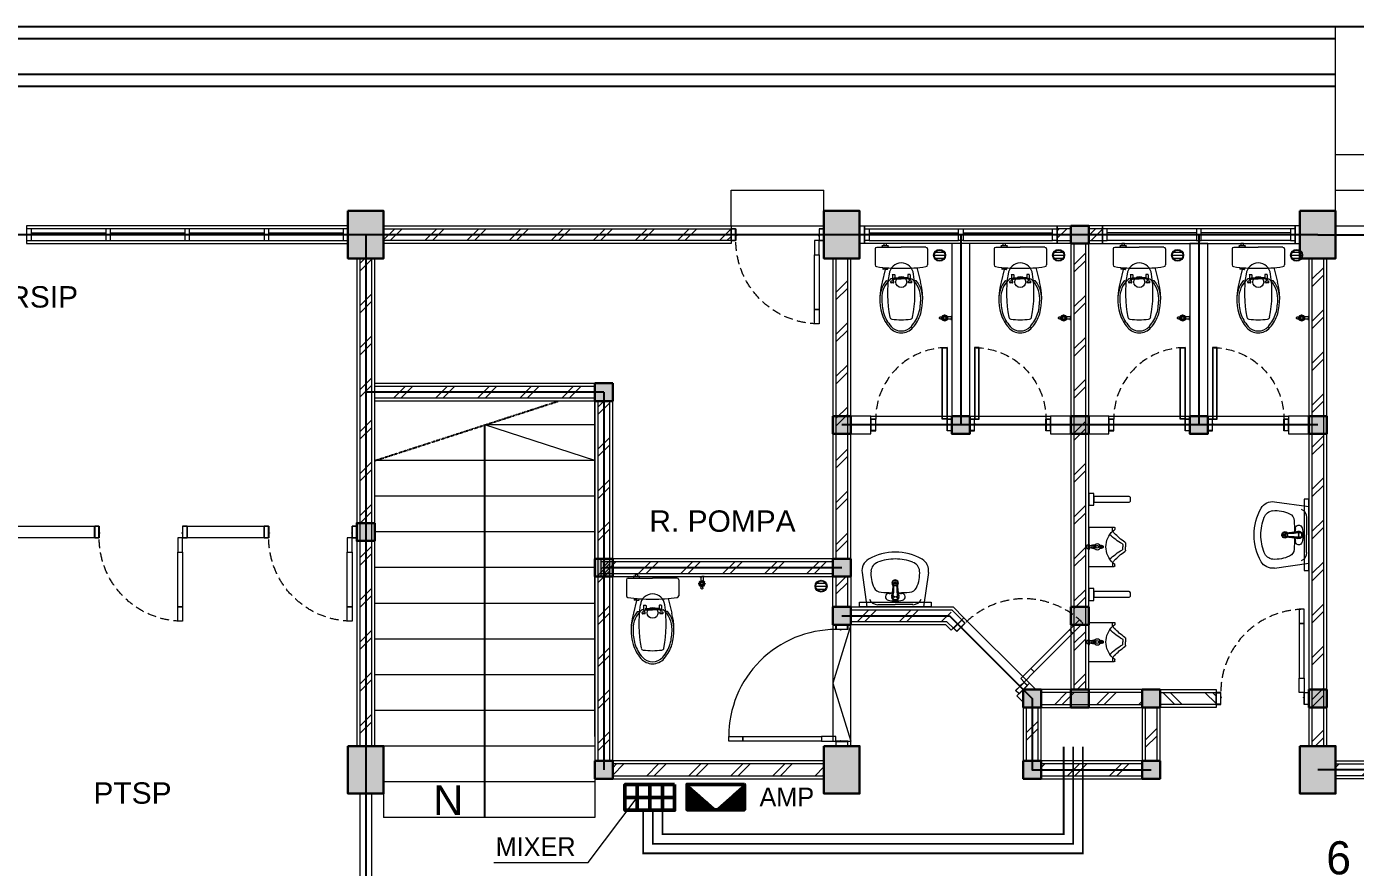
# Model space of a CAD drawing. Header units: millimetres. Extents: x -11 to 37583, y -101 to 28664.
# Drawn here: x 5888 to 8121, y 20742 to 22156 of the extents above; entities that cross this region are included whole.
import ezdxf
from ezdxf.enums import TextEntityAlignment as Align

# ---------------------------------------------------------------- set-up
doc = ezdxf.new("R2010")
doc.units = ezdxf.units.MM
for name, pattern in [('DASHDOT', [1, 0.5, -0.25, 0, -0.25]), ('DASHED', [0.75, 0.5, -0.25]), ('HIDDEN', [0.375, 0.25, -0.125])]:
    doc.linetypes.add(name, pattern=pattern)
for name, color, linetype, lineweight in [('ars', 11, 'Continuous', 5), ('dinding', 5, 'Continuous', 15), ('HACH', 252, 'Continuous', 0), ('kabel', 1, 'Continuous', 50), ('KOLOM', 1, 'Continuous', 30), ('kus', 63, 'Continuous', 15), ('KUSEN', 30, 'Continuous', 15), ('lan', 7, 'Continuous', 15), ('not', 7, 'Continuous', 20), ('Notasi', 2, 'Continuous', 20), ('PARTISI', 190, 'Continuous', 9), ('SANITAIR', 4, 'Continuous', 5), ('sol kol', 8, 'Continuous', 0)]:
    doc.layers.add(name, color=color, linetype=linetype, lineweight=lineweight)
doc.layers.add('as', color=1, linetype='Continuous', plot=False)
doc.layers.add('D2', color=3, linetype='Continuous')
doc.styles.get("Standard").update_dxf_attribs({"font": 'arial.ttf'})
doc.styles.add('style2', font='verdana.ttf')
pattern_1 = [(45, (6758.166, 18955.88), (-35.35534, 35.35534), []), (45, (6770.666, 18955.88), (-35.35534, 35.35534), [])]

# ---------------------------------------------------------------- blocks, each defined once
blk = doc.blocks.new('K1')
at = {"layer": 'KOLOM'}
blk.add_lwpolyline([(0.2, 0.15), (-0.2, 0.15), (-0.2, -0.15), (0.2, -0.15), (0.2, 0.15)], dxfattribs=at)
blk = doc.blocks.new('P 70')
at = {"linetype": 'HIDDEN', "ltscale": 0.3}
blk.add_lwpolyline([(-0.74, 0.1, -0.414214), (-0.04, 0.8, -1.303225)], format="xyb", dxfattribs=at)
for points in [[(-0.04, 0.8), (-0.08, 0.8), (-0.08, 0.68), (-0.04, 0.68)], [(-0.04, 0.68), (-0.08, 0.68), (-0.08, 0.22), (-0.04, 0.22)], [(-0.04, 0.1), (-0.08, 0.1), (-0.08, 0.22), (-0.04, 0.22)], [(-0.735, 0.06), (-0.74, 0.06), (-0.74, 0.061), (-0.74, 0.1), (-0.78, 0.1), (-0.78, 0), (-0.74, 0), (-0.74, 0.056), (-0.735, 0.058)], [(-0.742, 0.002), (-0.778, 0.002), (-0.778, 0.098), (-0.742, 0.098)], [(-0.045, 0.06), (-0.04, 0.06), (-0.04, 0.061), (-0.04, 0.1), (0, 0.1), (0, 0), (-0.04, 0), (-0.04, 0.056), (-0.045, 0.058)], [(-0.038, 0.002), (-0.002, 0.002), (-0.002, 0.098), (-0.038, 0.098)]]:
    blk.add_lwpolyline(points, close=True)
blk = doc.blocks.new('KP')
at = {"layer": 'KOLOM'}
blk.add_lwpolyline([(0.075, -0.075), (-0.075, -0.075), (-0.075, 0.075), (0.075, 0.075), (0.075, -0.075)], dxfattribs=at)
blk = doc.blocks.new('washtafel L237 a')
for p, q in [((-0.279, -0.289), (-0.238, 0)), ((-0.238, 0), (0, 0)), ((0.238, 0), (0, 0)), ((0.279, -0.289), (0.238, 0)), ((-0.148, -0.019), (0, -0.019)), ((0.148, -0.019), (0, -0.019)), ((0, -0.193), (-0.007, -0.193)), ((0, -0.202), (-0.007, -0.202)), ((0, -0.179), (-0.006, -0.179)), ((0, -0.179), (0.006, -0.179)), ((0, -0.193), (0.007, -0.193)), ((0, -0.202), (0.007, -0.202))]:
    blk.add_line(p, q)
for centre, radius in [((-0.011, -0.085), 0.00488), ((0, -0.043), 0.00695), ((0, -0.043), 0.00529), ((0.011, -0.085), 0.00488)]:
    blk.add_circle(centre, radius)
for centre, radius, start, end in [((-0.148, -0.093), 0.0742, 90.0661, 157.5039), ((-0.055, -0.085), 0.0285, 98.132, 275.8135), ((-0.002, -0.336), 0.286, 89.6669, 101.6651), ((0, -0.084), 0.0312, 89.6915, 225.3566), ((-0.528, -0.216), 0.513, 2.5647, 13.8912), ((0, -0.084), 0.0231, 89.5833, 212.8124), ((-0.04, -0.126), 0.0267, 4.6349, 46.9394), ((-0.045, -0.113), 0.03, 5.694, 32.8124), ((-0.623, -0.171), 0.611, 359.8012, 5.694), ((0.002, -0.336), 0.286, 78.3349, 90.3331), ((0, -0.084), 0.0312, 314.6434, 90.3085), ((0, -0.084), 0.0231, 327.1876, 90.4167), ((0.623, -0.171), 0.611, 174.306, 180.1988), ((0.04, -0.126), 0.0267, 133.0606, 175.3651), ((0.045, -0.113), 0.03, 147.1876, 174.306), ((0.528, -0.216), 0.513, 166.1088, 177.4353), ((0.055, -0.085), 0.0285, 264.1865, 81.868), ((0.148, -0.093), 0.0742, 22.4961, 89.9339), ((0.068, -0.281), 0.273, 154.0541, 184.6243), ((-0.117, -0.191), 0.0678, 92.544, 154.459), ((0.012, -2.103), 1.984, 91.1939, 93.8059), ((-0.049, -0.147), 0.0337, 40.1188, 95.4553), ((0.001, -0.2), 0.0272, 129.5111, 54.4666), ((0.001, -0.2), 0.0234, 136.8784, 48.8129), ((-0.007, -0.184), 0.009, 183.4751, 270), ((-0.007, -0.193), 0.009, 182.5647, 270), ((-0.006, -0.173), 0.006, 179.8012, 270), ((0.001, -0.2), 0.0119, 184.4951, 2.4242), ((0.006, -0.173), 0.006, 270, 0.1988), ((0.007, -0.184), 0.009, 270, 356.5249), ((0.007, -0.193), 0.009, 270, 357.4353), ((0.049, -0.147), 0.0337, 84.5447, 139.8812), ((-0.012, -2.103), 1.984, 86.1941, 88.8061), ((0.117, -0.191), 0.0678, 25.541, 87.456), ((-0.068, -0.281), 0.273, 355.3757, 25.9459), ((-0.17, -0.305), 0.11, 171.786, 240.1395), ((-0.119, -0.294), 0.0858, 186.0548, 250.1625), ((0.119, -0.294), 0.0858, 289.8375, 353.9452), ((0.17, -0.305), 0.11, 299.8605, 8.214), ((-0.003, -0.017), 0.443, 239.9631, 270.4171), ((-0.001, 0.003), 0.406, 248.7209, 270.1375), ((0.001, 0.003), 0.406, 269.8625, 291.2791), ((0.003, -0.017), 0.443, 269.5829, 300.0369)]:
    blk.add_arc(centre, radius, start, end)
blk = doc.blocks.new('URINOIR ATAS')
for p, q in [((-0.027, 0.31), (0, 0.31)), ((-0.02, 0.286), (0, 0.286)), ((0.027, 0.31), (0, 0.31)), ((0.02, 0.286), (0, 0.286)), ((-0.165, 0), (-0.165, 0.215)), ((-0.16, 0.22), (-0.147, 0.22)), ((-0.133, 0.201), (-0.16, 0.201)), ((-0.133, 0.201), (-0.143, 0.218)), ((-0.012, 0.117), (0.011, 0.117)), ((-0.009, 0.112), (-0.009, 0.107)), ((-0.007, 0.113), (0.008, 0.113)), ((-0.003, 0.117), (-0.003, 0.113)), ((0.003, 0.117), (0.003, 0.113)), ((0.009, 0.112), (0.009, 0.107)), ((0.133, 0.201), (0.143, 0.218)), ((0.133, 0.201), (0.16, 0.201)), ((0.16, 0.22), (0.147, 0.22)), ((0.165, 0), (0.165, 0.215)), ((-0.165, 0), (0, 0)), ((-0.009, 0.01), (-0.026, 0)), ((-0.013, -0.017), (-0.013, 0)), ((-0.011, 0.107), (0.011, 0.107)), ((-0.011, 0.097), (0.011, 0.097)), ((-0.009, 0.01), (0.011, 0.01)), ((0.165, 0), (0, 0)), ((0.011, 0.01), (0.026, 0)), ((0.013, 0), (0.013, -0.017)), ((0.013, -0.017), (-0.013, -0.017))]:
    blk.add_line(p, q)
for points in [[(-0.011, 0.107, 0.164804), (-0.012, 0.107, 0.105758), (-0.013, 0.106, 0.068984), (-0.014, 0.104, 0.055178), (-0.014, 0.102, 0.055178), (-0.014, 0.1, 0.068984), (-0.013, 0.099, 0.105758), (-0.012, 0.098, 0.164804), (-0.011, 0.097, 0.164804), (-0.01, 0.098, 0.105758), (-0.009, 0.099, 0.068984), (-0.009, 0.1, 0.055178), (-0.009, 0.102, 0.055178), (-0.009, 0.104, 0.068984), (-0.009, 0.106, 0.105758), (-0.01, 0.107, 0.164804)], [(0, 0.097, 0.070821), (0.003, 0.098, 0.082428), (0.005, 0.099, 0.106823), (0.007, 0.101, 0.13413), (0.007, 0.102, 0.13413), (0.007, 0.104, 0.106823), (0.005, 0.106, 0.082428), (0.003, 0.107, 0.070821), (0, 0.107, 0.070821), (-0.003, 0.107, 0.082428), (-0.005, 0.106, 0.106823), (-0.007, 0.104, 0.13413), (-0.007, 0.102, 0.13413), (-0.007, 0.101, 0.106823), (-0.005, 0.099, 0.082428), (-0.003, 0.098, 0.070821)], [(0.011, 0.107, 0.164804), (0.01, 0.107, 0.105758), (0.009, 0.106, 0.068984), (0.009, 0.104, 0.055178), (0.008, 0.102, 0.055178), (0.009, 0.1, 0.068984), (0.009, 0.099, 0.105758), (0.01, 0.098, 0.164804), (0.011, 0.097, 0.164804), (0.012, 0.098, 0.105758), (0.013, 0.099, 0.068984), (0.013, 0.1, 0.055178), (0.014, 0.102, 0.055178), (0.014, 0.104, 0.068984), (0.013, 0.106, 0.105758), (0.012, 0.107, 0.164804)]]:
    blk.add_lwpolyline(points, format="xyb", close=True)
blk.add_lwpolyline([(0.007, 0.061), (0.013, 0.072), (0.007, 0.082), (-0.006, 0.082), (-0.012, 0.072), (-0.006, 0.061)], close=True)
for centre, radius in [((0, 0.072), 0.025), ((0, 0.032), 0.0106), ((0, 0.032), 0.00723)]:
    blk.add_circle(centre, radius)
for centre, radius, start, end in [((-0.614, 0.718), 0.709, 314.7654, 324.2179), ((-0.477, 0.536), 0.518, 315.9836, 330.7336), ((-0.027, 0.295), 0.0148, 90, 144.2179), ((-0.02, 0.28), 0.00593, 90, 150.7336), ((0.02, 0.28), 0.00593, 29.2664, 90), ((0.477, 0.536), 0.518, 209.2664, 224.0164), ((0.027, 0.295), 0.0148, 35.7821, 90), ((0.614, 0.718), 0.709, 215.7821, 225.2346), ((-0.16, 0.215), 0.005, 90, 180), ((-0.16, 0.196), 0.005, 90, 180), ((-0.147, 0.215), 0.005, 30.5859, 90), ((-0.151, 0.256), 0.055, 287.3602, 311.4179), ((0.001, 0.332), 0.187, 224.1477, 269.6422), ((0, 0.106), 0.0162, 43.0169, 136.9831), ((-0.007, 0.112), 0.00119, 90, 180), ((-0.001, 0.332), 0.187, 270.3578, 315.8523), ((0.008, 0.112), 0.00119, 0, 90), ((0.151, 0.256), 0.055, 228.5821, 252.6398), ((0.147, 0.215), 0.005, 90, 149.4141), ((0.16, 0.215), 0.005, 0, 90), ((0.16, 0.196), 0.005, 0, 90), ((0.12, 0.057), 0.137, 181.3482, 199.9236), ((-0.19, 0.062), 0.208, 345.4703, 357.6692)]:
    blk.add_arc(centre, radius, start, end)
blk = doc.blocks.new('P 60')
at = {"linetype": 'HIDDEN', "ltscale": 0.3}
blk.add_lwpolyline([(-0.64, 0.1, -0.414214), (-0.04, 0.7, -1.303225)], format="xyb", dxfattribs=at)
for points in [[(-0.04, 0.7), (-0.04, 0.1), (-0.08, 0.1), (-0.08, 0.7)], [(-0.042, 0.698), (-0.042, 0.102), (-0.078, 0.102), (-0.078, 0.698)], [(-0.635, 0.06), (-0.64, 0.06), (-0.64, 0.061), (-0.64, 0.1), (-0.68, 0.1), (-0.68, 0), (-0.64, 0), (-0.64, 0.056), (-0.635, 0.058)], [(-0.642, 0.002), (-0.678, 0.002), (-0.678, 0.098), (-0.642, 0.098)], [(-0.045, 0.06), (-0.04, 0.06), (-0.04, 0.061), (-0.04, 0.1), (0, 0.1), (0, 0), (-0.04, 0), (-0.04, 0.056), (-0.045, 0.058)], [(-0.038, 0.002), (-0.002, 0.002), (-0.002, 0.098), (-0.038, 0.098)]]:
    blk.add_lwpolyline(points, close=True)
blk = doc.blocks.new('KRAN ATAS')
for p, q in [((-0.019, 0.001), (-0.019, 0)), ((-0.019, 0), (0, 0)), ((-0.018, 0.002), (0, 0.002)), ((-0.009, 0.006), (-0.009, 0.04)), ((0.018, 0.002), (0, 0.002)), ((0.019, 0), (0, 0)), ((0.009, 0.006), (0.009, 0.04)), ((0.019, 0.001), (0.019, 0))]:
    blk.add_line(p, q)
for centre, radius, start, end in [((-0.021, 0.06), 0.0057, 92.509, 270.0343), ((-0.02, 0.06), 0.0057, 105.45, 257.2407), ((0, 0.06), 0.0223, 89.786, 270.2141), ((-0.015, 0.075), 0.0057, 47.464, 224.6597), ((-0.015, 0.074), 0.0057, 60.3207, 212.5415), ((-0.014, 0.046), 0.0057, 154.4974, 295.7282), ((-0.015, 0.045), 0.0057, 142.579, 307.6346), ((-0.018, 0.001), 0.0005, 90, 180), ((0, 0.06), 0.0162, 89.7094, 270.2949), ((-0.013, 0.006), 0.004, 270, 0), ((-0.041, 0.09), 0.0331, 343.1048, 7.2203), ((0, 0.06), 0.0102, 89.532, 270.4679), ((0, 0.096), 0.00865, 90, 191.4881), ((0, 0.08), 0.0057, 89.095, 165.324), ((0, 0.079), 0.0057, 89.095, 152.5938), ((0, 0.041), 0.0057, 205.9652, 266.0615), ((0, 0.04), 0.0057, 191.86, 266.0615), ((0, 0.096), 0.00865, 348.5119, 90), ((0, 0.08), 0.0057, 14.676, 90.905), ((0, 0.079), 0.0057, 27.4062, 90.905), ((0, 0.06), 0.0223, 269.7859, 90.214), ((0, 0.06), 0.0162, 269.7051, 90.2906), ((0, 0.06), 0.0102, 269.5321, 90.468), ((0, 0.04), 0.0057, 273.9385, 348.14), ((0, 0.041), 0.0057, 273.9385, 334.0348), ((0.041, 0.09), 0.0331, 172.7797, 196.8952), ((0.013, 0.006), 0.004, 180, 270), ((0.015, 0.045), 0.0057, 232.3654, 37.421), ((0.015, 0.075), 0.0057, 315.3403, 132.536), ((0.015, 0.074), 0.0057, 327.4585, 119.6793), ((0.014, 0.046), 0.0057, 244.2718, 25.5026), ((0.018, 0.001), 0.0005, 0, 90), ((0.021, 0.06), 0.0057, 269.9657, 87.491), ((0.02, 0.06), 0.0057, 282.7593, 74.55)]:
    blk.add_arc(centre, radius, start, end)
blk = doc.blocks.new('CLOSET ATAS')
for p, q in [((0, 0.207), (0, 0)), ((0.014, 0.22), (0.148, 0.22)), ((0.171, 0.13), (0.294, 0.161)), ((0.282, 0.125), (0.282, 0.107)), ((0, -0.206), (0, 0)), ((0.228, 0.073), (0.228, 0.058)), ((0.231, 0.075), (0.273, 0.075)), ((0.231, 0.055), (0.256, 0.055)), ((0.256, 0.055), (0.259, 0.063)), ((0.256, 0.055), (0.256, 0)), ((0.256, -0.055), (0.256, 0)), ((0.259, 0.063), (0.273, 0.063)), ((0.266, 0.075), (0.266, 0.088)), ((0.266, 0.063), (0.266, 0)), ((0.266, -0.063), (0.266, 0)), ((0.273, 0.075), (0.273, 0.063)), ((0.285, 0.085), (0.285, 0.065)), ((0.296, 0.088), (0.288, 0.088)), ((0.296, 0.062), (0.288, 0.062)), ((0.299, 0.085), (0.299, 0.065)), ((-0.013, -0.107), (-0.013, -0.164)), ((0.228, -0.073), (0.228, -0.058)), ((0.231, -0.055), (0.256, -0.055)), ((0.231, -0.075), (0.273, -0.075)), ((0.256, -0.055), (0.259, -0.063)), ((0.259, -0.063), (0.273, -0.063)), ((0.266, -0.075), (0.266, -0.088)), ((0.273, -0.075), (0.273, -0.063)), ((0.282, -0.125), (0.282, -0.107)), ((0.285, -0.065), (0.285, -0.085)), ((0.296, -0.062), (0.288, -0.062)), ((0.296, -0.088), (0.288, -0.088)), ((0.299, -0.065), (0.299, -0.085)), ((-0.013, -0.124), (-0.031, -0.124)), ((-0.031, -0.124), (-0.031, -0.146)), ((-0.031, -0.146), (-0.013, -0.146)), ((0.014, -0.22), (0.148, -0.22)), ((0.171, -0.138), (0.185, -0.138)), ((0.173, -0.116), (0.185, -0.116)), ((0.173, -0.151), (0.173, -0.138)), ((0.175, -0.154), (0.182, -0.154)), ((0.184, -0.138), (0.184, -0.151)), ((0.188, -0.119), (0.188, -0.136)), ((0.188, -0.134), (0.294, -0.161))]:
    blk.add_line(p, q)
blk.add_circle((0.292, 0), 0.046)
for centre, radius, start, end in [((0.014, 0.207), 0.0135, 90, 180), ((0.148, 0.205), 0.015, 8.087, 90), ((-1.27, 0.004), 1.447, 359.8599, 8.087), ((0.385, -0.951), 1.066, 79.0461, 98.6197), ((0.429, -0.051), 0.215, 89.4826, 138.7405), ((0.287, 0.125), 0.005, 128.7411, 180), ((0.429, -0.051), 0.231, 89.4826, 128.7411), ((0.431, -0.32), 0.5, 75.2789, 105.8515), ((0.431, -0.32), 0.484, 75.2789, 90), ((0.465, -0.141), 0.302, 48.5371, 73.1314), ((0.465, -0.141), 0.318, 48.5371, 73.1314), ((0.235, 0), 0.103, 95.4936, 264.5064), ((-1.27, -0.004), 1.447, 351.913, 0.1401), ((0.231, 0.073), 0.00271, 90, 180), ((0.231, 0.058), 0.00271, 180, 270), ((0.271, 0.088), 0.005, 138.7405, 180), ((0.288, 0.085), 0.00307, 90, 180), ((0.288, 0.065), 0.00307, 180, 270), ((0.296, 0.085), 0.00307, 0, 90), ((0.296, 0.065), 0.00307, 270, 0), ((0.585, 0.076), 0.02, 7.8459, 81.6038), ((0.035, 0), 0.575, 352.1541, 7.8459), ((0.59, 0), 0.114, 0, 48.6581), ((0.59, 0), 0.114, 311.3419, 0), ((0.59, 0), 0.13, 0, 48.6581), ((0.59, 0), 0.13, 311.3419, 0), ((-0.016, -0.123), 0.0171, 24.4122, 79.3868), ((0.385, 0.948), 1.063, 261.358, 280.9763), ((0.231, -0.058), 0.00271, 90, 180), ((0.231, -0.073), 0.00271, 180, 270), ((0.271, -0.088), 0.005, 180, 221.2595), ((0.429, 0.051), 0.215, 221.2595, 270.5174), ((0.288, -0.065), 0.00307, 90, 180), ((0.288, -0.085), 0.00307, 180, 270), ((0.296, -0.065), 0.00307, 0, 90), ((0.296, -0.085), 0.00307, 270, 0), ((0.465, 0.141), 0.302, 286.8686, 311.4629), ((0.465, 0.141), 0.318, 286.8686, 311.4629), ((0.585, -0.076), 0.02, 278.3962, 352.1541), ((-0.016, -0.147), 0.0171, 280.6132, 335.5878), ((0.014, -0.206), 0.0135, 180, 270), ((0.148, -0.205), 0.015, 270, 351.913), ((0.175, -0.151), 0.00271, 180, 270), ((0.182, -0.151), 0.00271, 270, 0), ((0.185, -0.119), 0.00271, 0, 90), ((0.185, -0.136), 0.00271, 270, 0), ((0.287, -0.125), 0.005, 180, 231.2589), ((0.429, 0.051), 0.231, 231.2589, 270.5174), ((0.431, 0.32), 0.5, 254.1485, 284.7211), ((0.431, 0.32), 0.484, 270, 284.7211)]:
    blk.add_arc(centre, radius, start, end)
blk = doc.blocks.new('*X6')
at = {"color": 0}
for p, q in [((18.499, 19.218), (18.572, 19.218)), ((18.491, 19.193), (18.579, 19.193)), ((18.499, 19.168), (18.572, 19.168))]:
    blk.add_line(p, q, dxfattribs=at)
blk = doc.blocks.new('SFLOOR')
for radius in [0.05, 0.0442]:
    blk.add_circle((0, 0), radius)
blk.add_blockref('*X6', (-18.535, -19.193))
blk = doc.blocks.new('NOTASI RUANG')
at = {"layer": 'not'}
for height, p in [(0.26, (-0.011, 0.3)), (0.175, (-0.009, -0.017))]:
    blk.add_attdef('RUANG', text='', height=height, dxfattribs=at).set_placement(p, align=Align.MIDDLE_CENTER)
blk = doc.blocks.new('JHG')
at = {"layer": 'kabel', "color": 6, "linetype": 'Continuous', "ltscale": 200}
for p, q in [((6739.1, 22987.3), (6739.1, 23030.7)), ((6760.4, 22987.3), (6760.4, 23030.7)), ((6781.7, 22987.3), (6781.7, 23030.7)), ((6718.7, 23009), (6802.1, 23009))]:
    blk.add_line(p, q, dxfattribs=at)
blk.add_lwpolyline([(6802.1, 23030.7), (6802.1, 22987.3), (6718.7, 22987.3), (6718.7, 23030.7)], close=True, dxfattribs=at)
blk = doc.blocks.new('KHT')
at = {"layer": 'HACH', "linetype": 'ByBlock'}
h = blk.add_hatch(dxfattribs=at)
h.set_pattern_fill('ANSI31', color=6, scale=0.21294, angle=270, style=0)
h.set_pattern_definition([(315, (-44564.335732, 13596.716007), (0.018821414748, 0.018821414748), [])])
h.paths.add_polyline_path([(6825.7, 23029.7), (6825.7, 22987.3), (6873.9, 22987.3)])
at = {"layer": 'kabel', "linetype": 'Continuous', "ltscale": 200}
h = blk.add_hatch(dxfattribs=at)
h.set_pattern_fill('ANSI31', color=6, scale=0.21294, angle=270, style=0)
h.set_pattern_definition([(315, (44191.417243, -93227.79759), (0.018821414748, 0.018821414748), [])])
h.paths.add_polyline_path([(6922, 22987.3), (6873.9, 22987.3), (6922, 23029.7)])
at = {"layer": 'HACH', "linetype": 'ByBlock'}
blk.add_line((6825.7, 23029.7), (6873.9, 22987.3), dxfattribs=at)
at = {"layer": 'kabel', "color": 6, "linetype": 'Continuous', "ltscale": 200}
blk.add_lwpolyline([(6922, 23029.7), (6922, 22987.3), (6825.7, 22987.3), (6825.7, 23029.7)], close=True, dxfattribs=at)

msp = doc.modelspace()

# ---------------------------------------------------------------- hatches: boundary and pattern name
at = {"layer": 'ars'}
h = msp.add_hatch(dxfattribs=at)
h.set_pattern_fill('TEMBOK', color=256, scale=50)
h.set_pattern_definition(pattern_1)
h.paths.add_polyline_path([(6488.2, 21815.9), (7072.2, 21815.9), (7072.2, 21795.9), (6488.2, 21795.9)])
h = msp.add_hatch(dxfattribs=at)
h.set_pattern_fill('TEMBOK', color=256, scale=50)
h.set_pattern_definition([(45, (7502.166, 19855.88), (-35.3553, 35.3553), []), (45, (7514.666, 19855.88), (-35.3553, 35.3553), [])])
h.paths.add_polyline_path([(7643.2, 21815.9), (7620.2, 21815.9), (7620.2, 21795.9), (7643.2, 21795.9)])
h = msp.add_hatch(dxfattribs=at)
h.set_pattern_fill('TEMBOK', color=256, scale=50)
h.set_pattern_definition([(45, (7563.166, 19855.88), (-35.3553, 35.3553), []), (45, (7575.666, 19855.88), (-35.3553, 35.3553), [])])
h.paths.add_polyline_path([(7696.2, 21815.9), (7673.2, 21815.9), (7673.2, 21795.9), (7696.2, 21795.9)])
h = msp.add_hatch(dxfattribs=at)
h.set_pattern_fill('TEMBOK', color=256, scale=50)
h.set_pattern_definition(pattern_1)
h.paths.add_polyline_path([(7648.2, 21790.9), (7648.2, 21040.9), (7668.2, 21040.9), (7668.2, 21790.9)])
h = msp.add_hatch(dxfattribs=at)
h.set_pattern_fill('TEMBOK', color=256, scale=50)
h.set_pattern_definition(pattern_1)
h.paths.add_polyline_path([(6468.2, 20945.9), (6468.2, 21765.9), (6448.2, 21765.9), (6448.2, 20945.9)])
h = msp.add_hatch(dxfattribs=at)
h.set_pattern_fill('TEMBOK', color=256, scale=50)
h.set_pattern_definition(pattern_1)
h.paths.add_polyline_path([(7268.2, 21260.9), (7268.2, 21765.9), (7248.2, 21765.9), (7248.2, 21260.9)])
h = msp.add_hatch(dxfattribs=at)
h.set_pattern_fill('TEMBOK', color=256, scale=50)
h.set_pattern_definition(pattern_1)
h.paths.add_polyline_path([(8068.2, 20945.9), (8068.2, 21765.9), (8048.2, 21765.9), (8048.2, 20945.9)])
h = msp.add_hatch(dxfattribs=at)
h.set_pattern_fill('TEMBOK', color=256, scale=50)
h.set_pattern_definition(pattern_1)
h.paths.add_polyline_path([(6473.2, 21550.9), (6843.2, 21550.9), (6843.2, 21530.9), (6473.2, 21530.9)])
h = msp.add_hatch(dxfattribs=at)
h.set_pattern_fill('TEMBOK', color=256, scale=50)
h.set_pattern_definition([(45, (6763.166, 18955.88), (-35.3553, 35.3553), []), (45, (6775.666, 18955.88), (-35.3553, 35.3553), [])])
h.paths.add_polyline_path([(6868.2, 20920.9), (6868.2, 21525.9), (6848.2, 21525.9), (6848.2, 20920.9)])
h = msp.add_hatch(dxfattribs=at)
h.set_pattern_fill('TEMBOK', color=256, scale=50)
h.set_pattern_definition(pattern_1)
h.paths.add_polyline_path([(7243.2, 21255.9), (6853.2, 21255.9), (6853.2, 21235.9), (7243.2, 21235.9)])
h = msp.add_hatch(dxfattribs=at)
h.set_pattern_fill('TEMBOK', color=256, scale=50)
h.set_pattern_definition(pattern_1)
h.paths.add_polyline_path([(7248.2, 21230.9), (7248.2, 21179.9), (7268.2, 21179.9), (7268.2, 21230.9)])
h = msp.add_hatch(dxfattribs=at)
h.set_pattern_fill('TEMBOK', color=256, scale=50)
h.set_pattern_definition([(45, (6758.166, 19214.88), (-35.3553, 35.3553), []), (45, (6770.666, 19214.88), (-35.3553, 35.3553), [])])
h.paths.add_polyline_path([(7273.2, 21174.9), (7443.3, 21174.9), (7435, 21154.9), (7273.2, 21154.9)])
h = msp.add_hatch(dxfattribs=at)
h.set_pattern_fill('TEMBOK', color=256, scale=50)
h.set_pattern_definition(pattern_1)
h.paths.add_polyline_path([(7763.2, 21035.9), (7593.2, 21035.9), (7593.2, 21015.9), (7763.2, 21015.9)])
h = msp.add_hatch(dxfattribs=at)
h.set_pattern_fill('TEMBOK', color=256, scale=50)
h.set_pattern_definition([(135, (9063.166, 19075.88), (35.3553, 35.3553), []), (135, (9050.666, 19075.88), (35.3553, 35.3553), [])])
h.paths.add_polyline_path([(7793.2, 21035.9), (7887.2, 21035.9), (7887.2, 21015.9), (7793.2, 21015.9)])
h = msp.add_hatch(dxfattribs=at)
h.set_pattern_fill('TEMBOK', color=256, scale=50)
h.set_pattern_definition(pattern_1)
h.paths.add_polyline_path([(7568.2, 21010.9), (7568.2, 20920.9), (7588.2, 20920.9), (7588.2, 21010.9)])
h = msp.add_hatch(dxfattribs=at)
h.set_pattern_fill('TEMBOK', color=256, scale=50)
h.set_pattern_definition(pattern_1)
h.paths.add_polyline_path([(7768.2, 21010.9), (7768.2, 20920.9), (7788.2, 20920.9), (7788.2, 21010.9)])
h = msp.add_hatch(dxfattribs=at)
h.set_pattern_fill('TEMBOK', color=256, scale=50)
h.set_pattern_definition(pattern_1)
h.paths.add_polyline_path([(7228.2, 20915.9), (6873.2, 20915.9), (6873.2, 20895.9), (7228.2, 20895.9)])
h = msp.add_hatch(dxfattribs=at)
h.set_pattern_fill('TEMBOK', color=256, scale=50)
h.set_pattern_definition(pattern_1)
h.paths.add_polyline_path([(7763.2, 20915.9), (7593.2, 20915.9), (7593.2, 20895.9), (7763.2, 20895.9)])
h = msp.add_hatch(dxfattribs=at)
h.set_pattern_fill('TEMBOK', color=256, scale=50)
h.set_pattern_definition(pattern_1)
h.paths.add_polyline_path([(8628.2, 20895.9), (8088.2, 20895.9), (8088.2, 20915.9), (8628.2, 20915.9)])
at = {"layer": 'sol kol'}
for points in [[(6428.2, 21845.9), (6428.2, 21765.9), (6488.2, 21765.9), (6488.2, 21845.9)], [(7228.2, 21845.9), (7228.2, 21765.9), (7288.2, 21765.9), (7288.2, 21845.9)], [(8028.2, 21845.9), (8028.2, 21765.9), (8088.2, 21765.9), (8088.2, 21845.9)], [(7643.2, 21820.9), (7673.2, 21820.9), (7673.2, 21790.9), (7643.2, 21790.9)], [(6873.2, 21555.9), (6843.2, 21555.9), (6843.2, 21525.9), (6873.2, 21525.9)], [(7243.2, 21500.9), (7273.2, 21500.9), (7273.2, 21470.9), (7243.2, 21470.9)], [(7443.2, 21500.9), (7473.2, 21500.9), (7473.2, 21470.9), (7443.2, 21470.9)], [(7643.2, 21500.9), (7673.2, 21500.9), (7673.2, 21470.9), (7643.2, 21470.9)], [(7843.2, 21500.9), (7873.2, 21500.9), (7873.2, 21470.9), (7843.2, 21470.9)], [(8043.2, 21500.9), (8073.2, 21500.9), (8073.2, 21470.9), (8043.2, 21470.9)], [(6473.2, 21320.9), (6443.2, 21320.9), (6443.2, 21290.9), (6473.2, 21290.9)], [(6873.2, 21260.9), (6843.2, 21260.9), (6843.2, 21230.9), (6873.2, 21230.9)], [(7273.2, 21260.9), (7243.2, 21260.9), (7243.2, 21230.9), (7273.2, 21230.9)], [(7273.2, 21179.9), (7243.2, 21179.9), (7243.2, 21149.9), (7273.2, 21149.9)], [(7643.2, 21179.9), (7673.2, 21179.9), (7673.2, 21149.9), (7643.2, 21149.9)], [(7563.2, 21040.9), (7593.2, 21040.9), (7593.2, 21010.9), (7563.2, 21010.9)], [(7643.2, 21040.9), (7673.2, 21040.9), (7673.2, 21010.9), (7643.2, 21010.9)], [(7763.2, 21040.9), (7793.2, 21040.9), (7793.2, 21010.9), (7763.2, 21010.9)], [(8043.2, 21040.9), (8073.2, 21040.9), (8073.2, 21010.9), (8043.2, 21010.9)], [(6428.2, 20945.9), (6428.2, 20865.9), (6488.2, 20865.9), (6488.2, 20945.9)], [(7228.2, 20945.9), (7228.2, 20865.9), (7288.2, 20865.9), (7288.2, 20945.9)], [(8028.2, 20945.9), (8028.2, 20865.9), (8088.2, 20865.9), (8088.2, 20945.9)], [(6873.2, 20920.9), (6843.2, 20920.9), (6843.2, 20890.9), (6873.2, 20890.9)], [(7563.2, 20920.9), (7593.2, 20920.9), (7593.2, 20890.9), (7563.2, 20890.9)], [(7763.2, 20920.9), (7793.2, 20920.9), (7793.2, 20890.9), (7763.2, 20890.9)]]:
    msp.add_hatch(color=256, dxfattribs=at).paths.add_polyline_path(points)

# ---------------------------------------------------------------- linework, layer by layer
for p, q in [((4308.2, 22155.9), (9608.2, 22155.9)), ((4328.2, 22135.9), (8088.2, 22135.9)), ((4388.2, 22075.9), (8088.2, 22075.9)), ((4408.2, 22055.9), (8088.2, 22055.9)), ((6658.2, 20825.9), (6658.2, 21485.9))]:
    msp.add_line(p, q)
at = {"linetype": 'DASHDOT'}
msp.add_line((6473.2, 21425.9), (6781.5, 21525.9), dxfattribs=at)
at = {"layer": 'ars'}
for p, q in [((7273.2, 21174.9), (7443.3, 21174.9)), ((7273.2, 21154.9), (7273.2, 21174.9)), ((7459.9, 21158.3), (7443.3, 21174.9)), ((7435, 21154.9), (7273.2, 21154.9)), ((7445.8, 21144.1), (7435, 21154.9))]:
    msp.add_line(p, q, dxfattribs=at)
for points in [[(6488.2, 21815.9), (7072.2, 21815.9), (7072.2, 21795.9), (6488.2, 21795.9)], [(7643.2, 21815.9), (7620.2, 21815.9), (7620.2, 21795.9), (7643.2, 21795.9)], [(7696.2, 21815.9), (7673.2, 21815.9), (7673.2, 21795.9), (7696.2, 21795.9)], [(7648.2, 21790.9), (7648.2, 21040.9), (7668.2, 21040.9), (7668.2, 21790.9)], [(6468.2, 20945.9), (6468.2, 21765.9), (6448.2, 21765.9), (6448.2, 20945.9)], [(7268.2, 21260.9), (7268.2, 21765.9), (7248.2, 21765.9), (7248.2, 21260.9)], [(8068.2, 20945.9), (8068.2, 21765.9), (8048.2, 21765.9), (8048.2, 20945.9)], [(6473.2, 21550.9), (6843.2, 21550.9), (6843.2, 21530.9), (6473.2, 21530.9)], [(6868.2, 20920.9), (6868.2, 21525.9), (6848.2, 21525.9), (6848.2, 20920.9)], [(7681.9, 21350.9), (7681.9, 21370.9), (7673.2, 21370.9), (7673.2, 21350.9)], [(7243.2, 21255.9), (6853.2, 21255.9), (6853.2, 21235.9), (7243.2, 21235.9)], [(7248.2, 21230.9), (7248.2, 21179.9), (7268.2, 21179.9), (7268.2, 21230.9)], [(7681.9, 21190.9), (7681.9, 21210.9), (7673.2, 21210.9), (7673.2, 21190.9)], [(7763.2, 21035.9), (7593.2, 21035.9), (7593.2, 21015.9), (7763.2, 21015.9)], [(7793.2, 21035.9), (7887.2, 21035.9), (7887.2, 21015.9), (7793.2, 21015.9)], [(7568.2, 21010.9), (7568.2, 20920.9), (7588.2, 20920.9), (7588.2, 21010.9)], [(7768.2, 21010.9), (7768.2, 20920.9), (7788.2, 20920.9), (7788.2, 21010.9)], [(7228.2, 20915.9), (6873.2, 20915.9), (6873.2, 20895.9), (7228.2, 20895.9)], [(7763.2, 20915.9), (7593.2, 20915.9), (7593.2, 20895.9), (7763.2, 20895.9)], [(8628.2, 20895.9), (8088.2, 20895.9), (8088.2, 20915.9), (8628.2, 20915.9)]]:
    msp.add_lwpolyline(points, close=True, dxfattribs=at)
at = {"layer": 'as'}
for p, q in [((6858.2, 21540.9), (6458.2, 21540.9)), ((6858.2, 21540.9), (6858.2, 20905.9)), ((6858.2, 21245.9), (7258.2, 21245.9)), ((7258.2, 21164.9), (7439.2, 21164.9))]:
    msp.add_line(p, q, dxfattribs=at)
for points in [[(6458.2, 21805.9), (4658.2, 21805.9)], [(7258.2, 21805.9), (6458.2, 21805.9)], [(6458.2, 21805.9), (6458.2, 19605.9)], [(8058.2, 21805.9), (7258.2, 21805.9)], [(7458.2, 21805.9), (7458.2, 21485.9)], [(7858.2, 21805.9), (7858.2, 21485.9)], [(8058.2, 21805.9), (9258.2, 21805.9), (9258.2, 19605.9)], [(7658.2, 21485.9), (7258.2, 21485.9)], [(8058.2, 21485.9), (7658.2, 21485.9)], [(7439.2, 21164.9), (7578.2, 21025.9), (7578.2, 20905.9), (7778.2, 20905.9)], [(9258.2, 20905.9), (8058.2, 20905.9)]]:
    msp.add_lwpolyline(points, dxfattribs=at)
at = {"layer": 'D2', "color": 3, "linetype": 'DASHED', "ltscale": 50, "const_width": 3.03}
for points in [[(6924.5, 20837.8), (6924.5, 20765.4), (7663.4, 20765.4), (7663.4, 20944.8)], [(6940.7, 20837.8), (6940.7, 20781.6), (7647.2, 20781.6), (7647.2, 20944.8)], [(6956.9, 20837.8), (6956.9, 20797.8), (7631.1, 20797.8), (7631.1, 20944.8)]]:
    msp.add_lwpolyline(points, dxfattribs=at)
at = {"layer": 'dinding'}
for p, q in [((7273.2, 21179.9), (7445.4, 21179.9)), ((7273.2, 21149.9), (7273.2, 21179.9)), ((7463.5, 21161.8), (7445.4, 21179.9)), ((7433, 21149.9), (7273.2, 21149.9)), ((7442.3, 21140.6), (7433, 21149.9)), ((7442.3, 21140.6), (7463.5, 21161.8)), ((7573.8, 21051.5), (7552.6, 21030.3)), ((7584.4, 21040.9), (7573.8, 21051.5)), ((7563.2, 21019.7), (7552.6, 21030.3))]:
    msp.add_line(p, q, dxfattribs=at)
for points in [[(6488.2, 21820.9), (7072.2, 21820.9), (7072.2, 21790.9), (6488.2, 21790.9)], [(7288.2, 21820.9), (7296.2, 21820.9), (7296.2, 21790.9), (7288.2, 21790.9)], [(7620.2, 21820.9), (7643.2, 21820.9), (7643.2, 21790.9), (7620.2, 21790.9)], [(7696.2, 21820.9), (7673.2, 21820.9), (7673.2, 21790.9), (7696.2, 21790.9)], [(8028.2, 21820.9), (8020.2, 21820.9), (8020.2, 21790.9), (8028.2, 21790.9)], [(7443.2, 21790.9), (7443.2, 21500.9), (7473.2, 21500.9), (7473.2, 21790.9)], [(7643.2, 21790.9), (7643.2, 21040.9), (7673.2, 21040.9), (7673.2, 21790.9)], [(7843.2, 21790.9), (7843.2, 21500.9), (7873.2, 21500.9), (7873.2, 21790.9)], [(6473.2, 20945.9), (6473.2, 21765.9), (6443.2, 21765.9), (6443.2, 20945.9)], [(7273.2, 21260.9), (7273.2, 21765.9), (7243.2, 21765.9), (7243.2, 21260.9)], [(8073.2, 20945.9), (8073.2, 21765.9), (8043.2, 21765.9), (8043.2, 20945.9)], [(6473.2, 21555.9), (6843.2, 21555.9), (6843.2, 21525.9), (6473.2, 21525.9)], [(6873.2, 20920.9), (6873.2, 21525.9), (6843.2, 21525.9), (6843.2, 20920.9)], [(7307.2, 21500.9), (7273.2, 21500.9), (7273.2, 21470.9), (7307.2, 21470.9)], [(7643.2, 21500.9), (7609.2, 21500.9), (7609.2, 21470.9), (7643.2, 21470.9)], [(7707.2, 21500.9), (7673.2, 21500.9), (7673.2, 21470.9), (7707.2, 21470.9)], [(8043.2, 21500.9), (8009.2, 21500.9), (8009.2, 21470.9), (8043.2, 21470.9)], [(7243.2, 21260.9), (6853.2, 21260.9), (6853.2, 21230.9), (7243.2, 21230.9)], [(7273.2, 21179.9), (7243.2, 21179.9), (7243.2, 21230.9), (7273.2, 21230.9)], [(7763.2, 21040.9), (7593.2, 21040.9), (7593.2, 21010.9), (7763.2, 21010.9)], [(7793.2, 21040.9), (7887.2, 21040.9), (7887.2, 21010.9), (7793.2, 21010.9)], [(7563.2, 21010.9), (7563.2, 20920.9), (7593.2, 20920.9), (7593.2, 21010.9)], [(7763.2, 21010.9), (7763.2, 20920.9), (7793.2, 20920.9), (7793.2, 21010.9)], [(7228.2, 20920.9), (6873.2, 20920.9), (6873.2, 20890.9), (7228.2, 20890.9)], [(7763.2, 20920.9), (7593.2, 20920.9), (7593.2, 20890.9), (7763.2, 20890.9)], [(8628.2, 20890.9), (8088.2, 20890.9), (8088.2, 20920.9), (8628.2, 20920.9)]]:
    msp.add_lwpolyline(points, close=True, dxfattribs=at)
at = {"layer": 'kus'}
for p, q in [((6021.2, 21815.9), (5896.2, 21815.9)), ((6154.2, 21815.9), (6029.2, 21815.9)), ((6287.2, 21815.9), (6162.2, 21815.9)), ((6420.2, 21815.9), (6295.2, 21815.9)), ((7304.2, 21815.9), (7454.2, 21815.9)), ((7462.2, 21815.9), (7612.2, 21815.9)), ((7854.2, 21815.9), (7704.2, 21815.9)), ((8012.2, 21815.9), (7862.2, 21815.9)), ((5896.2, 21795.9), (6021.2, 21795.9)), ((6029.2, 21795.9), (6154.2, 21795.9)), ((6162.2, 21795.9), (6287.2, 21795.9)), ((6295.2, 21795.9), (6420.2, 21795.9)), ((7304.2, 21795.9), (7454.2, 21795.9)), ((7462.2, 21795.9), (7612.2, 21795.9)), ((7854.2, 21795.9), (7704.2, 21795.9)), ((8012.2, 21795.9), (7862.2, 21795.9))]:
    msp.add_line(p, q, dxfattribs=at)
at = {"layer": 'kus', "linetype": 'HIDDEN'}
for p, q in [((5896.2, 21808.9), (6021.2, 21808.9)), ((6029.2, 21808.9), (6154.2, 21808.9)), ((6162.2, 21808.9), (6287.2, 21808.9)), ((6295.2, 21808.9), (6420.2, 21808.9)), ((7304.2, 21808.9), (7454.2, 21808.9)), ((7462.2, 21808.9), (7612.2, 21808.9)), ((7854.2, 21808.9), (7704.2, 21808.9)), ((8012.2, 21808.9), (7862.2, 21808.9))]:
    msp.add_line(p, q, dxfattribs=at)
at = {"layer": 'kus'}
for points in [[(5896.2, 21815.9), (5888.2, 21815.9), (5888.2, 21795.9), (5896.2, 21795.9)], [(6029.2, 21815.9), (6021.2, 21815.9), (6021.2, 21795.9), (6029.2, 21795.9)], [(6162.2, 21815.9), (6154.2, 21815.9), (6154.2, 21795.9), (6162.2, 21795.9)], [(6295.2, 21815.9), (6287.2, 21815.9), (6287.2, 21795.9), (6295.2, 21795.9)], [(6428.2, 21815.9), (6420.2, 21815.9), (6420.2, 21795.9), (6428.2, 21795.9)], [(7296.2, 21815.9), (7304.2, 21815.9), (7304.2, 21795.9), (7296.2, 21795.9)], [(7454.2, 21815.9), (7462.2, 21815.9), (7462.2, 21795.9), (7454.2, 21795.9)], [(7612.2, 21815.9), (7620.2, 21815.9), (7620.2, 21795.9), (7612.2, 21795.9)], [(7704.2, 21815.9), (7696.2, 21815.9), (7696.2, 21795.9), (7704.2, 21795.9)], [(7862.2, 21815.9), (7854.2, 21815.9), (7854.2, 21795.9), (7862.2, 21795.9)], [(8020.2, 21815.9), (8012.2, 21815.9), (8012.2, 21795.9), (8020.2, 21795.9)], [(7068.2, 20953.9), (7068.2, 20961.9), (7092.2, 20961.9), (7092.2, 20953.9)], [(7092.2, 20953.9), (7092.2, 20961.9), (7224.2, 20961.9), (7224.2, 20953.9)], [(7248.2, 20953.9), (7248.2, 20961.9), (7224.2, 20961.9), (7224.2, 20953.9)], [(7256.2, 20954.9), (7256.2, 20953.9), (7255.9, 20953.9), (7248.2, 20953.9), (7248.2, 20945.9), (7268.2, 20945.9), (7268.2, 20953.9), (7256.9, 20953.9), (7256.5, 20954.9)], [(7267.8, 20953.5), (7267.8, 20946.3), (7248.6, 20946.3), (7248.6, 20953.5)]]:
    msp.add_lwpolyline(points, close=True, dxfattribs=at)
msp.add_lwpolyline([(7248.2, 21141.9, 0.414214), (7068.2, 20961.9, 1.303225)], format="xyb", dxfattribs=at)
at = {"layer": 'KUSEN'}
for points in [[(7256.2, 21140.9), (7256.2, 21141.9), (7255.9, 21141.9), (7248.2, 21141.9), (7248.2, 21149.9), (7268.2, 21149.9), (7268.2, 21141.9), (7256.9, 21141.9), (7256.5, 21140.9)], [(7267.8, 21142.3), (7267.8, 21149.5), (7248.6, 21149.5), (7248.6, 21142.3)]]:
    msp.add_lwpolyline(points, close=True, dxfattribs=at)
at = {"layer": 'lan'}
for p, q in [((8088.2, 22055.9), (8088.2, 22155.9)), ((8088.2, 22000.9), (8088.2, 22155.9)), ((8088.2, 21845.9), (8088.2, 22000.9)), ((8088.2, 21940.9), (8688.2, 21940.9)), ((7072.2, 21820.9), (7072.2, 21880.9)), ((7228.2, 21845.9), (7228.2, 21880.9)), ((8088.2, 21880.9), (8688.2, 21880.9)), ((8088.2, 21820.9), (8628.2, 21820.9)), ((6843.2, 21425.9), (6658.2, 21485.9)), ((7307.2, 21500.9), (7443.2, 21500.9)), ((7473.2, 21500.9), (7609.2, 21500.9)), ((7707.2, 21500.9), (7843.2, 21500.9)), ((7873.2, 21500.9), (8009.2, 21500.9)), ((7243.2, 21149.9), (7243.2, 20953.9)), ((7273.2, 21149.9), (7243.2, 21051.9)), ((7273.2, 20945.9), (7273.2, 21149.9)), ((7573.8, 21051.5), (7463.5, 21161.8)), ((7243.2, 21051.9), (7273.2, 20953.9)), ((7243.2, 20953.9), (7273.2, 20953.9)), ((6843.2, 20885.9), (6488.2, 20885.9)), ((6843.2, 20890.9), (6843.2, 20825.9)), ((6488.2, 20865.9), (6488.2, 20825.9)), ((6831.9, 20749.8), (6914.3, 20859.5)), ((6843.2, 20825.9), (6488.2, 20825.9)), ((6673.6, 20749.8), (6831.9, 20749.8))]:
    msp.add_line(p, q, dxfattribs=at)
for points in [[(7072.2, 21880.9), (7228.2, 21880.9)], [(7072.2, 21820.9), (7228.2, 21820.9)], [(6843.2, 20961.9), (6843.2, 21525.9)], [(6843.2, 21485.9), (6658.2, 21485.9)], [(6843.2, 21425.9), (6473.2, 21425.9)], [(6843.2, 21365.9), (6473.2, 21365.9)], [(6843.2, 21305.9), (6473.2, 21305.9)], [(6843.2, 21245.9), (6473.2, 21245.9)], [(6843.2, 21185.9), (6473.2, 21185.9)], [(6843.2, 21125.9), (6473.2, 21125.9)], [(6843.2, 21065.9), (6473.2, 21065.9)], [(6843.2, 21005.9), (6473.2, 21005.9)], [(6843.2, 20945.9), (6473.2, 20945.9)]]:
    msp.add_lwpolyline(points, dxfattribs=at)
for points in [[(5888.2, 21790.9), (6428.2, 21790.9), (6428.2, 21820.9), (5888.2, 21820.9)], [(7296.2, 21820.9), (7620.2, 21820.9), (7620.2, 21790.9), (7296.2, 21790.9)], [(8020.2, 21820.9), (7696.2, 21820.9), (7696.2, 21790.9), (8020.2, 21790.9)]]:
    msp.add_lwpolyline(points, close=True, dxfattribs=at)
at = {"layer": 'PARTISI'}
for points in [[(5248.2, 20945.9), (5248.2, 21296.4), (4673.2, 21296.4), (4673.2, 21315.9), (5268.2, 21315.9), (6002.2, 21315.9), (6002.2, 21295.9), (5268.2, 21295.9), (5268.2, 20945.9)], [(6158.2, 21315.9), (6287.2, 21315.9), (6287.2, 21295.9), (6158.2, 21295.9)], [(6448.2, 20545.9), (6468.2, 20545.9), (6468.2, 20865.9), (6448.2, 20865.9)]]:
    msp.add_lwpolyline(points, close=True, dxfattribs=at)
at = {"layer": 'SANITAIR'}
for points in [[(7743.2, 21363.8, 0.387977), (7741.3, 21365.6), (7681.9, 21365.6), (7681.9, 21356.2), (7741.3, 21356.2, 0.387977), (7743.2, 21358, 0.036942)], [(7743.2, 21203.8, 0.387977), (7741.3, 21205.6), (7681.9, 21205.6), (7681.9, 21196.2), (7741.3, 21196.2, 0.387977), (7743.2, 21198, 0.036942)]]:
    msp.add_lwpolyline(points, format="xyb", close=True, dxfattribs=at)
for points in [[(8043.2, 21360.9), (8035.2, 21360.9), (8035.2, 21240.9), (8043.2, 21240.9)], [(7288.2, 21179.9), (7288.2, 21187.9), (7408.2, 21187.9), (7408.2, 21179.9)]]:
    msp.add_lwpolyline(points, close=True, dxfattribs=at)

# ---------------------------------------------------------------- block references
ref = msp.add_blockref('NOTASI RUANG', (7059.5, 21278.7), dxfattribs=dict(xscale=151.7750944366926, yscale=151.7750944366926, zscale=151.775094436689))
ref.add_attrib('RUANG', 'R. POMPA', dxfattribs={"layer": 'not', "height": 36}).set_placement((7057.8, 21324.2), align=Align.MIDDLE_CENTER)
ref = msp.add_blockref('NOTASI RUANG', (6067.9, 20821.4), dxfattribs=dict(xscale=151.7750944366926, yscale=151.7750944366926, zscale=151.775094436689))
ref.add_attrib('RUANG', 'PTSP', dxfattribs={"layer": 'not', "height": 36}).set_placement((6066.2, 20866.9), align=Align.MIDDLE_CENTER)
at = {"layer": 'KOLOM', "yscale": 200, "zscale": 200}
for name, p, xscale, rotation in [('K1', (6458.2, 21805.9), 200, 90), ('K1', (7258.2, 21805.9), 200, 90), ('K1', (8058.2, 21805.9), 200, 90), ('KP', (7658.2, 21805.9), 200, 180), ('KP', (6858.2, 21540.9), -200, 180), ('KP', (7258.2, 21485.9), 200, 180), ('KP', (7458.2, 21485.9), 200, 180), ('KP', (7658.2, 21485.9), 200, 180), ('KP', (7858.2, 21485.9), 200, 180), ('KP', (8058.2, 21485.9), 200, 180), ('KP', (6458.2, 21305.9), -200, 180), ('KP', (6858.2, 21245.9), -200, 180), ('KP', (7258.2, 21245.9), -200, 180), ('KP', (7258.2, 21164.9), -200, 180), ('KP', (7658.2, 21164.9), 200, 180), ('KP', (7578.2, 21025.9), 200, 180), ('KP', (7658.2, 21025.9), 200, 180), ('KP', (7778.2, 21025.9), 200, 180), ('KP', (8058.2, 21025.9), 200, 180), ('K1', (6458.2, 20905.9), 200, 90), ('K1', (7258.2, 20905.9), 200, 90), ('K1', (8058.2, 20905.9), 200, 90), ('KP', (6858.2, 20905.9), -200, 180), ('KP', (7578.2, 20905.9), 200, 180), ('KP', (7778.2, 20905.9), 200, 180)]:
    msp.add_blockref(name, p, dxfattribs=dict(at, xscale=xscale, rotation=rotation))
at = {"layer": 'kus', "yscale": 200, "zscale": 200}
for p, xscale, rotation in [((7228.2, 21815.9), -200, 180), ((6158.2, 21315.9), -200, 180), ((6443.2, 21315.9), -200, 180), ((7556.1, 21033.8), 200.0000000000132, 315)]:
    msp.add_blockref('P 70', p, dxfattribs=dict(at, xscale=xscale, rotation=rotation))
for name, p, xscale in [('P 60', (7443.2, 21475.9), 200), ('P 60', (7473.2, 21475.9), -200), ('P 60', (7843.2, 21475.9), 200), ('P 60', (7873.2, 21475.9), -200), ('P 70', (8043.2, 21015.9), 200)]:
    msp.add_blockref(name, p, dxfattribs=dict(at, xscale=xscale))
at = {"layer": 'lan'}
for name, p in [('JHG', (175.1, -2149.5)), ('KHT', (172.6, -2148.4))]:
    msp.add_blockref(name, p, dxfattribs=at)
at = {"layer": 'Notasi'}
ref = msp.add_blockref('NOTASI RUANG', (5702.6, 21655.8), dxfattribs=dict(at, xscale=151.7750944366926, yscale=151.7750944366926, zscale=151.775094436689))
ref.add_attrib('RUANG', 'BACK OFFICE & ARSIP', dxfattribs={"layer": 'not', "height": 36}).set_placement((5700.9, 21701.3), align=Align.MIDDLE_CENTER)
at = {"layer": 'SANITAIR', "yscale": 200, "zscale": 200}
for name, p, xscale, rotation in [('CLOSET ATAS', (7358.2, 21784.7), 200, 270), ('CLOSET ATAS', (7558.2, 21784.7), 200, 270), ('CLOSET ATAS', (7758.2, 21784.7), 200, 270), ('CLOSET ATAS', (7958.2, 21784.7), 200, 270), ('KRAN ATAS', (7443.2, 21665.8), -200, 90), ('KRAN ATAS', (7643.2, 21665.8), -200, 90), ('KRAN ATAS', (7843.2, 21665.8), -200, 90), ('KRAN ATAS', (8043.2, 21665.8), -200, 90), ('washtafel L237 a', (8043.2, 21300.9), -200, 270), ('URINOIR ATAS', (7673.2, 21280.9), -200, 270), ('washtafel L237 a', (7348.2, 21179.9), 200, 180), ('CLOSET ATAS', (6940.2, 21228.3), 200, 270), ('KRAN ATAS', (7023.2, 21230.9), -200, 180), ('URINOIR ATAS', (7673.2, 21120.9), -200, 270)]:
    msp.add_blockref(name, p, dxfattribs=dict(at, xscale=xscale, rotation=rotation))
at = {"layer": 'SANITAIR', "xscale": 200, "yscale": 200, "zscale": 200}
for p in [(7422.6, 21771.2), (7622.6, 21771.2), (7822.6, 21771.2), (8022.6, 21771.2), (7223.4, 21214.8)]:
    msp.add_blockref('SFLOOR', p, dxfattribs=at)

# ---------------------------------------------------------------- texts
at = {"color": 0, "char_height": 31.701, "attachment_point": 3, "style": 'style2'}
for s, insert, width in [('{\\fCentury Gothic|b0|i0|c0|p34;AMP}', (7211.8, 20876), 351.596), ('{\\fCentury Gothic|b0|i0|c0|p34;MIXER}', (6810.8, 20792.5), 183.869)]:
    msp.add_mtext(s, dxfattribs=dict(at, insert=insert, width=width))
at = {"layer": 'not', "insert": (6591.2, 20879.7), "char_height": 50, "attachment_point": 1}
msp.add_mtext_dynamic_manual_height_columns('\\pi-19.553;N', width=0.287, gutter_width=12.5, heights=[0], dxfattribs=at)
at = {"layer": 'not', "color": 0, "insert": (8114, 20785.8), "char_height": 55.725, "width": 618.039, "attachment_point": 3, "style": 'style2'}
msp.add_mtext('{\\fCentury Gothic|b0|i0|c0|p34;6}', dxfattribs=at)

doc.saveas('drawing.dxf')
